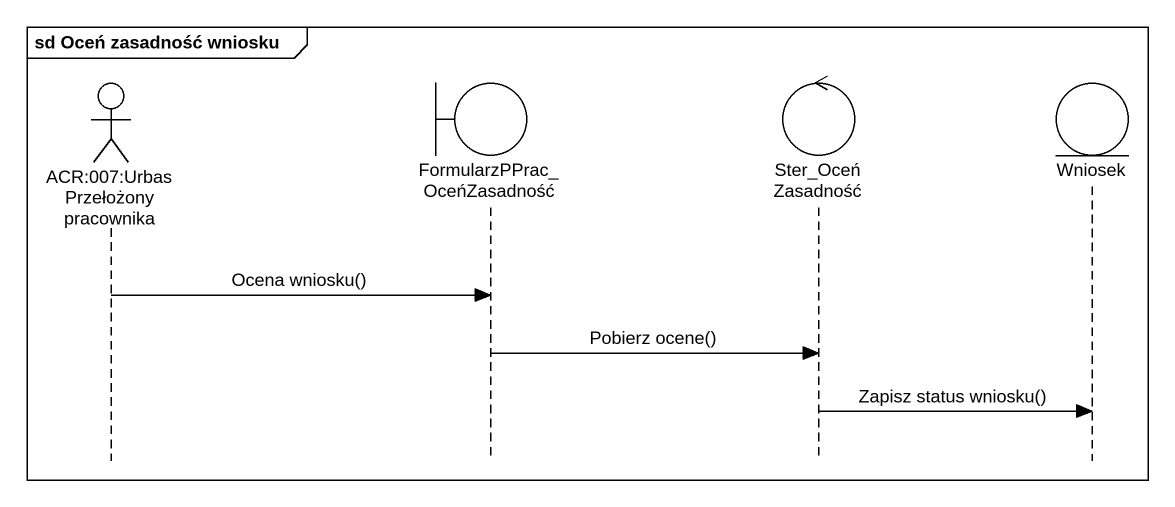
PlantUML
@startuml
mainframe sd Oceń zasadność wniosku
hide footbox
actor "ACR:007:Urbas Przełożony pracownika" as ACR_007_Urbas_Przełożony
boundary FormularzPPrac_OceńZasadność
control Ster_OceńZasadność
entity Wniosek

ACR_007_Urbas_Przełożony -> FormularzPPrac_OceńZasadność : Ocena wniosku()
FormularzPPrac_OceńZasadność -> Ster_OceńZasadność : Pobierz ocene()
Ster_OceńZasadność -> Wniosek : Zapisz status wniosku()
@enduml
